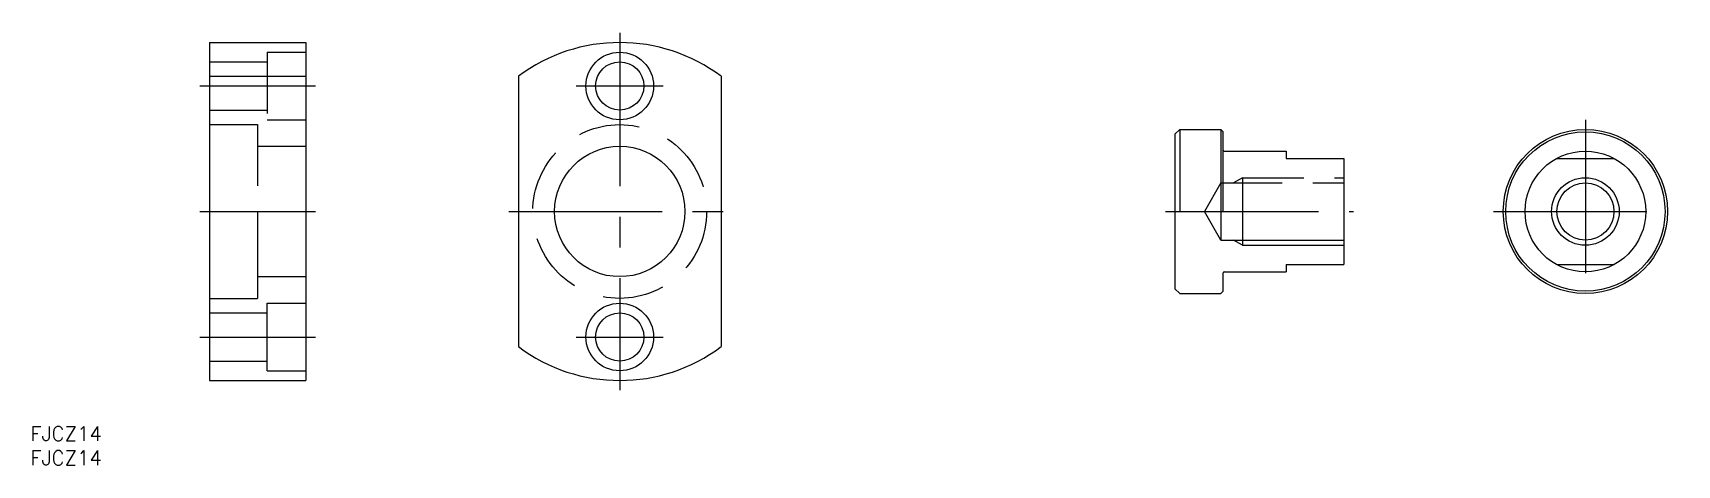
# Model space of a CAD drawing. Extents: x -322 to 19, y -53 to 37.
import ezdxf

# ---------------------------------------------------------------- set-up
doc = ezdxf.new("R2010")
doc.units = 0
doc.linetypes.add('CENTER', pattern=[50.8, 31.75, -6.35, 6.35, -6.35])
doc.linetypes.add('DASHED', pattern=[19.05, 12.7, -6.35])
doc.layers.get('0').update_dxf_attribs({"linetype": 'CONTINUOUS'})
doc.layers.add('CENTER', color=1, linetype='CONTINUOUS')
doc.styles.get("Standard").update_dxf_attribs({"font": 'txt.shx', "height": 3, "bigfont": 'bigfont.shx'})

# ---------------------------------------------------------------- blocks, each defined once
blk = doc.blocks.new('*U2')
at = {"color": 7, "linetype": 'CONTINUOUS'}
blk.add_text('FJCZ14', height=3, dxfattribs=at).set_placement((-322.07, -47.54))
blk = doc.blocks.new('*U3')
at = {"color": 7, "linetype": 'CONTINUOUS'}
blk.add_text('FJCZ14', height=3, dxfattribs=at).set_placement((-322.07, -52.54))

msp = doc.modelspace()

# ---------------------------------------------------------------- linework, layer by layer
at = {"color": 7, "linetype": 'CONTINUOUS'}
for p, q in [((-285, 35), (-285, -35)), ((-285, 35), (-265, 35)), ((-265, 35), (-265, -35)), ((-285, 28), (-265, 28)), ((-221, 28), (-221, -28)), ((-179, 28), (-179, -28)), ((-85, 16), (-84, 17)), ((-85, 16), (-85, -16)), ((-84, 17), (-75.5, 17)), ((-84, 17), (-84, 0)), ((-75.5, 17), (-75, 16.5)), ((-75.5, 17), (-75.5, 0)), ((-75, 0), (-75, 16.5)), ((-74.8, 12.5), (-62, 12.5)), ((-62, 12.5), (-62, 11)), ((-62, 11), (-50, 11)), ((-50, 11), (-50, -11)), ((-5.94, 11), (5.94, 11)), ((-275, 0), (-275, -18)), ((-75.5, -5.92), (-78.92, 0)), ((-75.5, 0), (-75.5, -5.92)), ((-71, 0), (-71, -7)), ((-75.5, -5.92), (-50, -5.92)), ((-275, -13.5), (-265, -13.5)), ((-75, -16.5), (-75, -12.7)), ((-74.8, -12.5), (-62, -12.5)), ((-62, -11), (-50, -11)), ((-62, -11), (-62, -12.5)), ((-5.94, -11), (5.94, -11)), ((-84, -17), (-85, -16)), ((-84, -17), (-75.5, -17)), ((-75.5, -17), (-75, -16.5)), ((-285, -18), (-275, -18)), ((-273, -33), (-273, -19)), ((-273, -19), (-265, -19)), ((-285, -21), (-273, -21)), ((-285, -31), (-273, -31)), ((-273, -33), (-265, -33)), ((-285, -35), (-265, -35))]:
    msp.add_line(p, q, dxfattribs=at)
at = {"color": 3, "linetype": 'DASHED'}
for p, q in [((-285, 31), (-273, 31)), ((-273, 33), (-273, 19)), ((-273, 33), (-265, 33)), ((-285, 21), (-273, 21)), ((-285, 18), (-275, 18)), ((-275, 18), (-275, 0)), ((-273, 19), (-265, 19)), ((-275, 13.5), (-265, 13.5)), ((-71, 7), (-72.87, 5.92)), ((-71, 7), (-71, 0)), ((-71, 7), (-50, 7)), ((-75.5, 5.92), (-78.92, 0)), ((-75.5, 5.92), (-75.5, 0)), ((-75.5, 5.92), (-50, 5.92))]:
    msp.add_line(p, q, dxfattribs=at)
at = {"color": 3, "linetype": 'CONTINUOUS'}
for q in [(-72.87, -5.92), (-50, -7)]:
    msp.add_line((-71, -7), q, dxfattribs=at)
at = {"color": 7, "linetype": 'CONTINUOUS'}
for centre, radius in [((-200, 26), 7), ((-200, 26), 5), ((0, 0), 17), ((0, 0), 16.5), ((-200, 0), 13.5), ((0, 0), 12.5), ((0, 0), 5.92), ((-200, -26), 7), ((-200, -26), 5)]:
    msp.add_circle(centre, radius, dxfattribs=at)
at = {"color": 3, "linetype": 'DASHED'}
msp.add_circle((-200, 0), 18, dxfattribs=at)
at = {"color": 3, "linetype": 'CONTINUOUS'}
msp.add_circle((0, 0), 7, dxfattribs=at)
at = {"color": 7, "linetype": 'CONTINUOUS'}
for centre, radius, start, end in [((-200, 0), 35, 53.1301, 126.8699), ((-74.8, 12.7), 0.2, 180, 270), ((-74.8, -12.7), 0.2, 90, 180), ((-200, 0), 35, 233.1301, 306.8699)]:
    msp.add_arc(centre, radius, start, end, dxfattribs=at)
at = {"layer": 'CENTER', "color": 1, "linetype": 'CENTER'}
for p, q in [((-200, 37), (-200, -37)), ((-287, 26), (-263, 26)), ((-209, 26), (-191, 26)), ((0, 19), (0, -19)), ((-287, 0), (-263, 0)), ((-223, 0), (-177, 0)), ((-87, 0), (-48, 0)), ((-19, 0), (19, 0)), ((-287, -26), (-263, -26)), ((-209, -26), (-191, -26))]:
    msp.add_line(p, q, dxfattribs=at)

# ---------------------------------------------------------------- block references
at = {"color": 7, "linetype": 'CONTINUOUS'}
for name in ['*U2', '*U3']:
    msp.add_blockref(name, (0, 0), dxfattribs=at)

doc.saveas('drawing.dxf')
